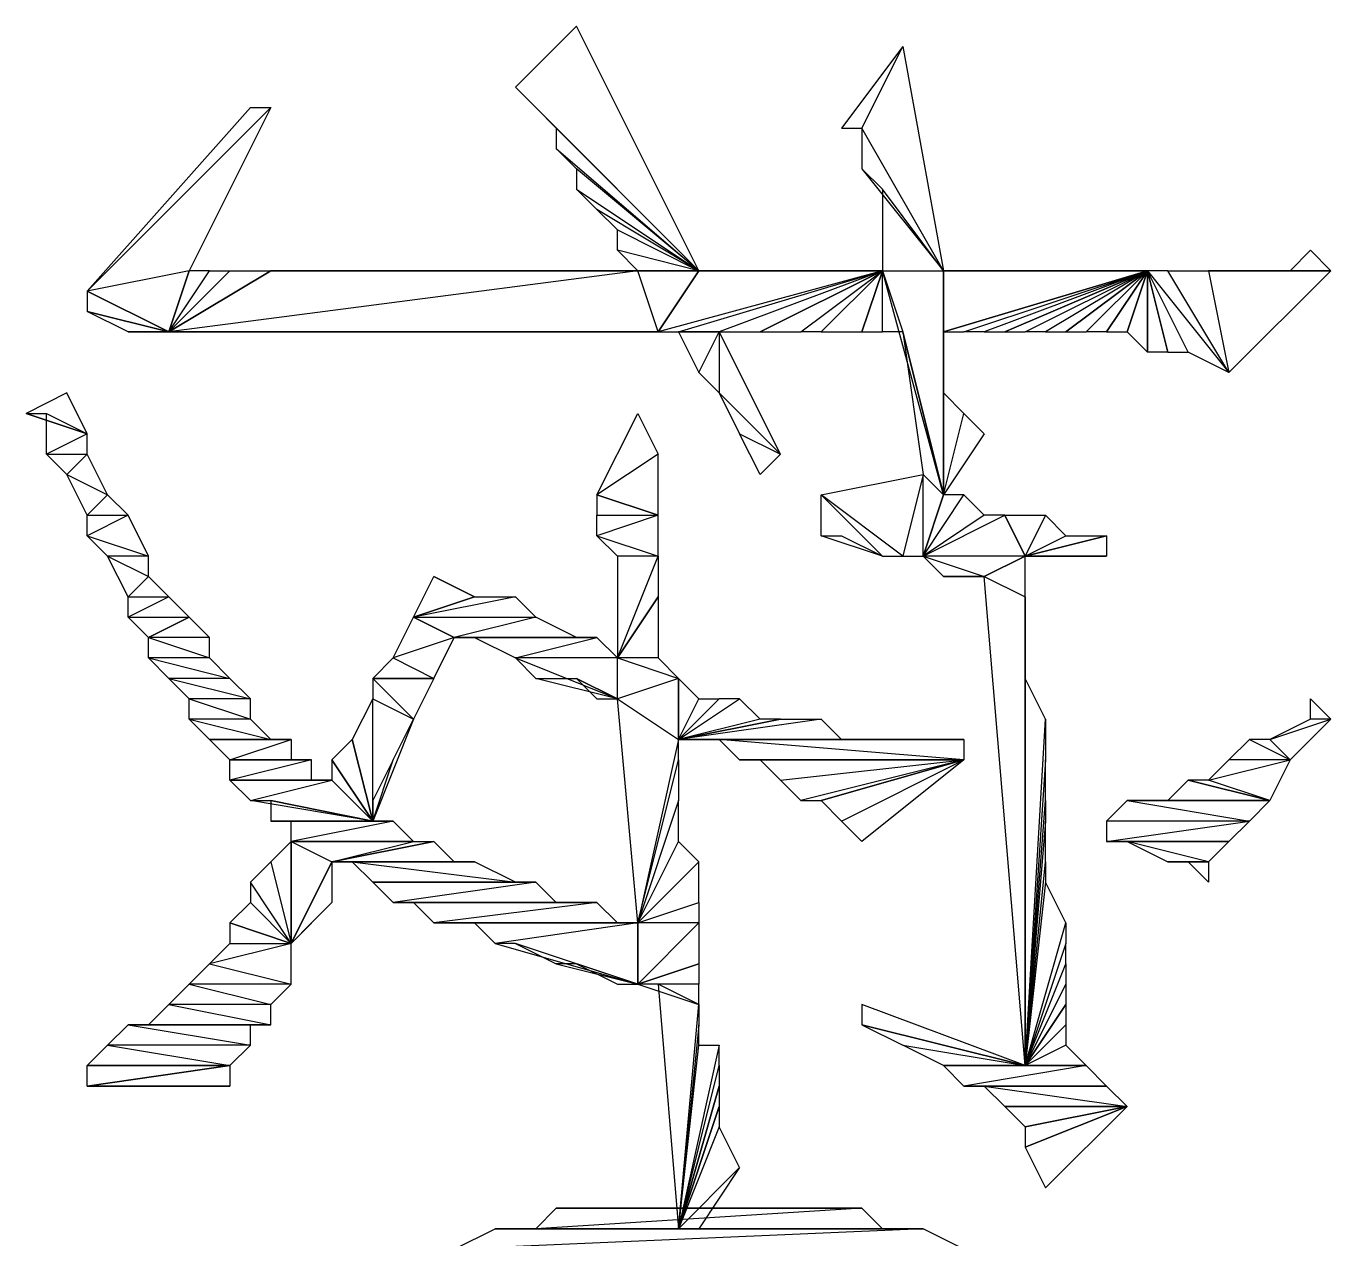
# Model space of a CAD drawing. Extents: x 0 to 7.8, y 0 to 11.
# Drawn here: x 1.1 to 1.26, y 9.5087 to 9.6575 of the extents above; entities that cross this region are included whole.
import ezdxf

# ---------------------------------------------------------------- set-up
doc = ezdxf.new("R2010")
doc.units = 0
doc.header["$MEASUREMENT"] = 0
doc.linetypes.add('AUSGEZOGEN', pattern=[0])
doc.layers.get('0').update_dxf_attribs({"linetype": 'AUSGEZOGEN'})

msp = doc.modelspace()

# ---------------------------------------------------------------- linework, layer by layer
for points in [[(1.1675, 9.6575), (1.16, 9.65), (1.16, 9.65), (1.1825, 9.6275), (1.1675, 9.6575)], [(1.2, 9.645), (1.2025, 9.645), (1.2025, 9.645), (1.2075, 9.655), (1.2, 9.645)], [(1.2025, 9.645), (1.2075, 9.655), (1.2075, 9.655), (1.2125, 9.6275), (1.2025, 9.645), (1.2025, 9.645)], [(1.16, 9.65), (1.1625, 9.6475), (1.1625, 9.6475), (1.1825, 9.6275), (1.16, 9.65)], [(1.16, 9.65), (1.1825, 9.6275), (1.1825, 9.6275), (1.16, 9.65), (1.16, 9.65), (1.16, 9.65)], [(1.13, 9.6475), (1.12, 9.6275), (1.12, 9.6275), (1.1075, 9.625), (1.13, 9.6475)], [(1.1275, 9.6475), (1.13, 9.6475), (1.13, 9.6475), (1.1075, 9.625), (1.1275, 9.6475), (1.1275, 9.6475)], [(1.1825, 9.6275), (1.165, 9.645), (1.165, 9.645), (1.1625, 9.6475), (1.1825, 9.6275), (1.1825, 9.6275)], [(1.1625, 9.6475), (1.1825, 9.6275), (1.1825, 9.6275), (1.1625, 9.6475), (1.1625, 9.6475), (1.1625, 9.6475)], [(1.165, 9.6425), (1.1825, 9.6275), (1.1825, 9.6275), (1.165, 9.645), (1.165, 9.6425)], [(1.2025, 9.645), (1.2025, 9.64), (1.2025, 9.64), (1.2125, 9.6275), (1.2025, 9.645), (1.2025, 9.645)], [(1.1825, 9.6275), (1.1675, 9.64), (1.1675, 9.64), (1.165, 9.6425), (1.1825, 9.6275), (1.1825, 9.6275)], [(1.1675, 9.6375), (1.1825, 9.6275), (1.1825, 9.6275), (1.1675, 9.64), (1.1675, 9.6375)], [(1.2125, 9.6275), (1.205, 9.6375), (1.205, 9.6375), (1.2025, 9.64), (1.2125, 9.6275), (1.2125, 9.6275)], [(1.1825, 9.6275), (1.17, 9.635), (1.17, 9.635), (1.1675, 9.6375), (1.1825, 9.6275), (1.1825, 9.6275)], [(1.205, 9.6275), (1.2125, 9.6275), (1.2125, 9.6275), (1.205, 9.6375), (1.205, 9.6275)], [(1.1725, 9.6325), (1.1825, 9.6275), (1.1825, 9.6275), (1.17, 9.635), (1.1725, 9.6325)], [(1.1825, 9.6275), (1.1725, 9.63), (1.1725, 9.63), (1.1725, 9.6325), (1.1825, 9.6275), (1.1825, 9.6275)], [(1.175, 9.6275), (1.1825, 9.6275), (1.1825, 9.6275), (1.1725, 9.63), (1.175, 9.6275)], [(1.26, 9.6275), (1.255, 9.6275), (1.255, 9.6275), (1.2575, 9.63), (1.26, 9.6275), (1.26, 9.6275)], [(1.2575, 9.63), (1.2575, 9.63), (1.2575, 9.63), (1.26, 9.6275), (1.2575, 9.63), (1.2575, 9.63)], [(1.12, 9.6275), (1.1075, 9.625), (1.1075, 9.625), (1.1175, 9.62), (1.12, 9.6275), (1.12, 9.6275)], [(1.175, 9.6275), (1.1175, 9.62), (1.1175, 9.62), (1.1775, 9.62), (1.175, 9.6275), (1.175, 9.6275)], [(1.13, 9.6275), (1.175, 9.6275), (1.175, 9.6275), (1.1175, 9.62), (1.13, 9.6275), (1.13, 9.6275)], [(1.125, 9.6275), (1.13, 9.6275), (1.13, 9.6275), (1.1175, 9.62), (1.125, 9.6275)], [(1.13, 9.6275), (1.1175, 9.62), (1.1175, 9.62), (1.13, 9.6275), (1.13, 9.6275), (1.13, 9.6275)], [(1.125, 9.6275), (1.1175, 9.62), (1.1175, 9.62), (1.1225, 9.6275), (1.125, 9.6275)], [(1.1175, 9.62), (1.1225, 9.6275), (1.1225, 9.6275), (1.12, 9.6275), (1.1175, 9.62), (1.1175, 9.62)], [(1.175, 9.6275), (1.13, 9.6275), (1.13, 9.6275), (1.175, 9.6275), (1.175, 9.6275)], [(1.175, 9.6275), (1.175, 9.6275), (1.175, 9.6275), (1.1825, 9.6275), (1.175, 9.6275)], [(1.175, 9.6275), (1.1825, 9.6275), (1.1825, 9.6275), (1.1775, 9.62), (1.175, 9.6275), (1.175, 9.6275)], [(1.1775, 9.62), (1.18, 9.62), (1.18, 9.62), (1.205, 9.6275), (1.1775, 9.62)], [(1.1825, 9.6275), (1.205, 9.6275), (1.205, 9.6275), (1.1775, 9.62), (1.1825, 9.6275), (1.1825, 9.6275)], [(1.18, 9.62), (1.205, 9.6275), (1.205, 9.6275), (1.185, 9.62), (1.18, 9.62)], [(1.205, 9.6275), (1.1825, 9.6275), (1.1825, 9.6275), (1.205, 9.6275), (1.205, 9.6275)], [(1.205, 9.6275), (1.185, 9.62), (1.185, 9.62), (1.19, 9.62), (1.205, 9.6275), (1.205, 9.6275)], [(1.19, 9.62), (1.195, 9.62), (1.195, 9.62), (1.205, 9.6275), (1.19, 9.62)], [(1.195, 9.62), (1.205, 9.6275), (1.205, 9.6275), (1.1975, 9.62), (1.195, 9.62)], [(1.205, 9.6275), (1.1975, 9.62), (1.1975, 9.62), (1.2025, 9.62), (1.205, 9.6275), (1.205, 9.6275)], [(1.2025, 9.62), (1.205, 9.62), (1.205, 9.62), (1.205, 9.6275), (1.2025, 9.62)], [(1.205, 9.62), (1.205, 9.6275), (1.205, 9.6275), (1.2075, 9.62), (1.205, 9.62), (1.205, 9.62)], [(1.2075, 9.62), (1.2125, 9.6), (1.2125, 9.6), (1.205, 9.6275), (1.2075, 9.62)], [(1.2125, 9.6), (1.205, 9.6275), (1.205, 9.6275), (1.2125, 9.6275), (1.2125, 9.6)], [(1.2125, 9.6275), (1.2125, 9.62), (1.2125, 9.62), (1.2125, 9.6), (1.2125, 9.6275), (1.2125, 9.6275)], [(1.2125, 9.6275), (1.2375, 9.6275), (1.2375, 9.6275), (1.2125, 9.6275), (1.2125, 9.6275)], [(1.2375, 9.6275), (1.2125, 9.6275), (1.2125, 9.6275), (1.2125, 9.62), (1.2375, 9.6275), (1.2375, 9.6275)], [(1.2125, 9.62), (1.215, 9.62), (1.215, 9.62), (1.2375, 9.6275), (1.2125, 9.62)], [(1.215, 9.62), (1.2375, 9.6275), (1.2375, 9.6275), (1.2175, 9.62), (1.215, 9.62)], [(1.2375, 9.6275), (1.2175, 9.62), (1.2175, 9.62), (1.22, 9.62), (1.2375, 9.6275), (1.2375, 9.6275)], [(1.22, 9.62), (1.2225, 9.62), (1.2225, 9.62), (1.2375, 9.6275), (1.22, 9.62)], [(1.2225, 9.62), (1.2375, 9.6275), (1.2375, 9.6275), (1.225, 9.62), (1.2225, 9.62)], [(1.2375, 9.6275), (1.225, 9.62), (1.225, 9.62), (1.2275, 9.62), (1.2375, 9.6275), (1.2375, 9.6275)], [(1.2275, 9.62), (1.23, 9.62), (1.23, 9.62), (1.2375, 9.6275), (1.2275, 9.62)], [(1.23, 9.62), (1.2375, 9.6275), (1.2375, 9.6275), (1.2325, 9.62), (1.23, 9.62)], [(1.2375, 9.6275), (1.2325, 9.62), (1.2325, 9.62), (1.2325, 9.62), (1.2375, 9.6275), (1.2375, 9.6275)], [(1.2325, 9.62), (1.235, 9.62), (1.235, 9.62), (1.2375, 9.6275), (1.2325, 9.62)], [(1.235, 9.62), (1.2375, 9.6275), (1.2375, 9.6275), (1.235, 9.62), (1.235, 9.62)], [(1.2375, 9.6275), (1.235, 9.62), (1.235, 9.62), (1.2375, 9.6175), (1.2375, 9.6275), (1.2375, 9.6275)], [(1.2375, 9.6275), (1.2375, 9.6175), (1.2375, 9.6175), (1.2375, 9.6175), (1.2375, 9.6275)], [(1.2375, 9.6175), (1.2375, 9.6175), (1.2375, 9.6175), (1.2375, 9.6275), (1.2375, 9.6175)], [(1.2375, 9.6175), (1.2375, 9.6275), (1.2375, 9.6275), (1.24, 9.6175), (1.2375, 9.6175)], [(1.2375, 9.6275), (1.24, 9.6175), (1.24, 9.6175), (1.24, 9.6175), (1.2375, 9.6275), (1.2375, 9.6275)], [(1.24, 9.6175), (1.2425, 9.6175), (1.2425, 9.6175), (1.2375, 9.6275), (1.24, 9.6175)], [(1.2425, 9.6175), (1.2375, 9.6275), (1.2375, 9.6275), (1.2475, 9.615), (1.2425, 9.6175)], [(1.2375, 9.6275), (1.2475, 9.615), (1.2475, 9.615), (1.24, 9.6275), (1.2375, 9.6275)], [(1.2475, 9.615), (1.24, 9.6275), (1.24, 9.6275), (1.245, 9.6275), (1.2475, 9.615), (1.2475, 9.615)], [(1.2475, 9.6275), (1.26, 9.6275), (1.26, 9.6275), (1.245, 9.6275), (1.2475, 9.6275)], [(1.26, 9.6275), (1.245, 9.6275), (1.245, 9.6275), (1.2475, 9.615), (1.26, 9.6275), (1.26, 9.6275)], [(1.25, 9.6275), (1.2475, 9.6275), (1.2475, 9.6275), (1.26, 9.6275), (1.25, 9.6275)], [(1.25, 9.6275), (1.26, 9.6275), (1.26, 9.6275), (1.255, 9.6275), (1.25, 9.6275)], [(1.1075, 9.625), (1.1075, 9.6225), (1.1075, 9.6225), (1.1175, 9.62), (1.1075, 9.625)], [(1.1175, 9.62), (1.1125, 9.62), (1.1125, 9.62), (1.1075, 9.6225), (1.1175, 9.62), (1.1175, 9.62)], [(1.1075, 9.6225), (1.1175, 9.62), (1.1175, 9.62), (1.1075, 9.6225), (1.1075, 9.6225), (1.1075, 9.6225)], [(1.115, 9.62), (1.1175, 9.62), (1.1175, 9.62), (1.1125, 9.62), (1.115, 9.62)], [(1.1775, 9.62), (1.1225, 9.62), (1.1225, 9.62), (1.1175, 9.62), (1.1775, 9.62), (1.1775, 9.62)], [(1.125, 9.62), (1.1775, 9.62), (1.1775, 9.62), (1.1225, 9.62), (1.125, 9.62)], [(1.1275, 9.62), (1.1325, 9.62), (1.1325, 9.62), (1.125, 9.62), (1.1275, 9.62)], [(1.1325, 9.62), (1.125, 9.62), (1.125, 9.62), (1.14, 9.62), (1.1325, 9.62)], [(1.125, 9.62), (1.14, 9.62), (1.14, 9.62), (1.145, 9.62), (1.125, 9.62), (1.125, 9.62)], [(1.145, 9.62), (1.15, 9.62), (1.15, 9.62), (1.125, 9.62), (1.145, 9.62)], [(1.15, 9.62), (1.125, 9.62), (1.125, 9.62), (1.155, 9.62), (1.15, 9.62)], [(1.125, 9.62), (1.155, 9.62), (1.155, 9.62), (1.1625, 9.62), (1.125, 9.62), (1.125, 9.62)], [(1.1625, 9.62), (1.1675, 9.62), (1.1675, 9.62), (1.125, 9.62), (1.1625, 9.62)], [(1.1675, 9.62), (1.125, 9.62), (1.125, 9.62), (1.1725, 9.62), (1.1675, 9.62)], [(1.125, 9.62), (1.1725, 9.62), (1.1725, 9.62), (1.1775, 9.62), (1.125, 9.62), (1.125, 9.62)], [(1.185, 9.62), (1.185, 9.62), (1.185, 9.62), (1.18, 9.62), (1.185, 9.62)], [(1.185, 9.62), (1.18, 9.62), (1.18, 9.62), (1.1825, 9.615), (1.185, 9.62), (1.185, 9.62)], [(1.1825, 9.615), (1.185, 9.62), (1.185, 9.62), (1.185, 9.6125), (1.1825, 9.615)], [(1.185, 9.62), (1.185, 9.6125), (1.185, 9.6125), (1.1925, 9.605), (1.185, 9.62), (1.185, 9.62)], [(1.2075, 9.62), (1.21, 9.6025), (1.21, 9.6025), (1.2125, 9.6), (1.2075, 9.62)], [(1.2125, 9.6), (1.2125, 9.615), (1.2125, 9.615), (1.2125, 9.62), (1.2125, 9.6), (1.2125, 9.6)], [(1.24, 9.6175), (1.24, 9.6175), (1.24, 9.6175), (1.24, 9.6175), (1.24, 9.6175), (1.24, 9.6175)], [(1.2125, 9.6125), (1.2125, 9.6), (1.2125, 9.6), (1.2125, 9.615), (1.2125, 9.6125)], [(1.105, 9.6125), (1.1, 9.61), (1.1, 9.61), (1.1075, 9.6075), (1.105, 9.6125), (1.105, 9.6125)], [(1.185, 9.6125), (1.1875, 9.6075), (1.1875, 9.6075), (1.1925, 9.605), (1.185, 9.6125)], [(1.2125, 9.6), (1.215, 9.61), (1.215, 9.61), (1.2125, 9.6125), (1.2125, 9.6), (1.2125, 9.6)], [(1.1, 9.61), (1.1025, 9.61), (1.1025, 9.61), (1.1075, 9.6075), (1.1, 9.61)], [(1.1025, 9.61), (1.1075, 9.6075), (1.1075, 9.6075), (1.1025, 9.605), (1.1025, 9.61)], [(1.175, 9.61), (1.1775, 9.605), (1.1775, 9.605), (1.17, 9.6), (1.175, 9.61)], [(1.2175, 9.6075), (1.2125, 9.6), (1.2125, 9.6), (1.215, 9.61), (1.2175, 9.6075)], [(1.1075, 9.6075), (1.1025, 9.605), (1.1025, 9.605), (1.1075, 9.605), (1.1075, 9.6075)], [(1.1875, 9.6075), (1.1925, 9.605), (1.1925, 9.605), (1.19, 9.6025), (1.1875, 9.6075), (1.1875, 9.6075)], [(1.1025, 9.605), (1.1075, 9.605), (1.1075, 9.605), (1.105, 9.6025), (1.1025, 9.605)], [(1.1075, 9.605), (1.105, 9.6025), (1.105, 9.6025), (1.11, 9.6), (1.1075, 9.605)], [(1.1775, 9.605), (1.17, 9.6), (1.17, 9.6), (1.1775, 9.5975), (1.1775, 9.605), (1.1775, 9.605)], [(1.105, 9.6025), (1.11, 9.6), (1.11, 9.6), (1.1075, 9.5975), (1.105, 9.6025)], [(1.21, 9.6025), (1.2075, 9.5925), (1.2075, 9.5925), (1.1975, 9.6), (1.21, 9.6025)], [(1.21, 9.5925), (1.21, 9.6025), (1.21, 9.6025), (1.2075, 9.5925), (1.21, 9.5925)], [(1.21, 9.6025), (1.2125, 9.6), (1.2125, 9.6), (1.21, 9.5925), (1.21, 9.6025)], [(1.11, 9.6), (1.1075, 9.5975), (1.1075, 9.5975), (1.1125, 9.5975), (1.11, 9.6)], [(1.17, 9.6), (1.17, 9.5975), (1.17, 9.5975), (1.1775, 9.5975), (1.17, 9.6)], [(1.2075, 9.5925), (1.1975, 9.6), (1.1975, 9.6), (1.205, 9.5925), (1.2075, 9.5925)], [(1.1975, 9.6), (1.205, 9.5925), (1.205, 9.5925), (1.1975, 9.595), (1.1975, 9.6)], [(1.2175, 9.5975), (1.21, 9.5925), (1.21, 9.5925), (1.215, 9.6), (1.2175, 9.5975)], [(1.21, 9.5925), (1.215, 9.6), (1.215, 9.6), (1.2125, 9.6), (1.21, 9.5925), (1.21, 9.5925)], [(1.2125, 9.6), (1.21, 9.5925), (1.21, 9.5925), (1.2125, 9.6), (1.2125, 9.6), (1.2125, 9.6)], [(1.1075, 9.5975), (1.1125, 9.5975), (1.1125, 9.5975), (1.1075, 9.595), (1.1075, 9.5975)], [(1.1125, 9.5975), (1.1075, 9.595), (1.1075, 9.595), (1.115, 9.5925), (1.1125, 9.5975)], [(1.17, 9.5975), (1.1775, 9.5975), (1.1775, 9.5975), (1.17, 9.595), (1.17, 9.5975)], [(1.1775, 9.5975), (1.17, 9.595), (1.17, 9.595), (1.1775, 9.5925), (1.1775, 9.5975), (1.1775, 9.5975)], [(1.2225, 9.5925), (1.21, 9.5925), (1.21, 9.5925), (1.22, 9.5975), (1.2225, 9.5925)], [(1.21, 9.5925), (1.22, 9.5975), (1.22, 9.5975), (1.2175, 9.5975), (1.21, 9.5925), (1.21, 9.5925)], [(1.22, 9.5975), (1.225, 9.5975), (1.225, 9.5975), (1.2225, 9.5925), (1.22, 9.5975), (1.22, 9.5975)], [(1.2225, 9.5925), (1.2275, 9.595), (1.2275, 9.595), (1.225, 9.5975), (1.2225, 9.5925), (1.2225, 9.5925)], [(1.1075, 9.595), (1.115, 9.5925), (1.115, 9.5925), (1.11, 9.5925), (1.1075, 9.595)], [(1.1775, 9.5925), (1.1725, 9.5925), (1.1725, 9.5925), (1.17, 9.595), (1.1775, 9.5925), (1.1775, 9.5925)], [(1.205, 9.5925), (1.1975, 9.595), (1.1975, 9.595), (1.2, 9.595), (1.205, 9.5925), (1.205, 9.5925)], [(1.2325, 9.5925), (1.2225, 9.5925), (1.2225, 9.5925), (1.2325, 9.595), (1.2325, 9.5925)], [(1.2225, 9.5925), (1.2325, 9.595), (1.2325, 9.595), (1.2325, 9.595), (1.2225, 9.5925), (1.2225, 9.5925)], [(1.2325, 9.595), (1.2225, 9.5925), (1.2225, 9.5925), (1.2275, 9.595), (1.2325, 9.595)], [(1.115, 9.5925), (1.11, 9.5925), (1.11, 9.5925), (1.115, 9.59), (1.115, 9.5925)], [(1.11, 9.5925), (1.115, 9.59), (1.115, 9.59), (1.1125, 9.5875), (1.11, 9.5925)], [(1.1775, 9.5875), (1.1725, 9.58), (1.1725, 9.58), (1.1775, 9.5925), (1.1775, 9.5875)], [(1.1725, 9.58), (1.1775, 9.5925), (1.1775, 9.5925), (1.1725, 9.5925), (1.1725, 9.58)], [(1.2225, 9.5925), (1.21, 9.5925), (1.21, 9.5925), (1.2175, 9.59), (1.2225, 9.5925)], [(1.21, 9.5925), (1.2175, 9.59), (1.2175, 9.59), (1.2125, 9.59), (1.21, 9.5925), (1.21, 9.5925)], [(1.2225, 9.5925), (1.2175, 9.59), (1.2175, 9.59), (1.2225, 9.5875), (1.2225, 9.5925), (1.2225, 9.5925)], [(1.225, 9.5925), (1.2225, 9.5925), (1.2225, 9.5925), (1.2275, 9.5925), (1.225, 9.5925)], [(1.2225, 9.5925), (1.2275, 9.5925), (1.2275, 9.5925), (1.2325, 9.5925), (1.2225, 9.5925), (1.2225, 9.5925)], [(1.115, 9.59), (1.1125, 9.5875), (1.1125, 9.5875), (1.1175, 9.5875), (1.115, 9.59)], [(1.15, 9.59), (1.155, 9.5875), (1.155, 9.5875), (1.1475, 9.585), (1.15, 9.59), (1.15, 9.59)], [(1.15, 9.59), (1.15, 9.59), (1.15, 9.59), (1.155, 9.5875), (1.15, 9.59)], [(1.2125, 9.59), (1.2125, 9.59), (1.2125, 9.59), (1.215, 9.59), (1.2125, 9.59)], [(1.2125, 9.59), (1.215, 9.59), (1.215, 9.59), (1.2175, 9.59), (1.2125, 9.59), (1.2125, 9.59)], [(1.2175, 9.59), (1.2225, 9.5875), (1.2225, 9.5875), (1.2225, 9.53), (1.2175, 9.59), (1.2175, 9.59)], [(1.1125, 9.5875), (1.1175, 9.5875), (1.1175, 9.5875), (1.1125, 9.585), (1.1125, 9.5875)], [(1.1175, 9.5875), (1.1125, 9.585), (1.1125, 9.585), (1.12, 9.585), (1.1175, 9.5875)], [(1.155, 9.5875), (1.16, 9.5875), (1.16, 9.5875), (1.1475, 9.585), (1.155, 9.5875)], [(1.16, 9.5875), (1.1475, 9.585), (1.1475, 9.585), (1.1625, 9.585), (1.16, 9.5875), (1.16, 9.5875)], [(1.1775, 9.5875), (1.1775, 9.58), (1.1775, 9.58), (1.1725, 9.58), (1.1775, 9.5875)], [(1.2225, 9.5875), (1.2225, 9.5825), (1.2225, 9.5825), (1.2225, 9.53), (1.2225, 9.5875), (1.2225, 9.5875)], [(1.1125, 9.585), (1.12, 9.585), (1.12, 9.585), (1.115, 9.5825), (1.1125, 9.585), (1.1125, 9.585)], [(1.12, 9.585), (1.1225, 9.5825), (1.1225, 9.5825), (1.115, 9.5825), (1.12, 9.585)], [(1.1475, 9.585), (1.1525, 9.5825), (1.1525, 9.5825), (1.145, 9.58), (1.1475, 9.585), (1.1475, 9.585)], [(1.1475, 9.585), (1.1625, 9.585), (1.1625, 9.585), (1.1525, 9.5825), (1.1475, 9.585)], [(1.1625, 9.585), (1.1525, 9.5825), (1.1525, 9.5825), (1.1675, 9.5825), (1.1625, 9.585)], [(1.1225, 9.5825), (1.115, 9.5825), (1.115, 9.5825), (1.1225, 9.58), (1.1225, 9.5825)], [(1.115, 9.5825), (1.1225, 9.58), (1.1225, 9.58), (1.115, 9.58), (1.115, 9.5825)], [(1.1525, 9.5825), (1.145, 9.58), (1.145, 9.58), (1.15, 9.5775), (1.1525, 9.5825), (1.1525, 9.5825)], [(1.1525, 9.5825), (1.1675, 9.5825), (1.1675, 9.5825), (1.155, 9.5825), (1.1525, 9.5825), (1.1525, 9.5825)], [(1.16, 9.58), (1.17, 9.5825), (1.17, 9.5825), (1.155, 9.5825), (1.16, 9.58)], [(1.17, 9.5825), (1.155, 9.5825), (1.155, 9.5825), (1.1675, 9.5825), (1.17, 9.5825), (1.17, 9.5825)], [(1.1725, 9.58), (1.16, 9.58), (1.16, 9.58), (1.17, 9.5825), (1.1725, 9.58)], [(1.2225, 9.5825), (1.2225, 9.5775), (1.2225, 9.5775), (1.2225, 9.53), (1.2225, 9.5825), (1.2225, 9.5825)], [(1.1225, 9.58), (1.115, 9.58), (1.115, 9.58), (1.125, 9.5775), (1.1225, 9.58)], [(1.115, 9.58), (1.125, 9.5775), (1.125, 9.5775), (1.1175, 9.5775), (1.115, 9.58)], [(1.145, 9.58), (1.15, 9.5775), (1.15, 9.5775), (1.1425, 9.5775), (1.145, 9.58), (1.145, 9.58)], [(1.1725, 9.575), (1.1625, 9.5775), (1.1625, 9.5775), (1.16, 9.58), (1.1725, 9.575), (1.1725, 9.575)], [(1.1725, 9.58), (1.16, 9.58), (1.16, 9.58), (1.1725, 9.575), (1.1725, 9.58), (1.1725, 9.58)], [(1.1775, 9.58), (1.1725, 9.58), (1.1725, 9.58), (1.18, 9.5775), (1.1775, 9.58)], [(1.1725, 9.58), (1.18, 9.5775), (1.18, 9.5775), (1.1725, 9.575), (1.1725, 9.58)], [(1.125, 9.5775), (1.1175, 9.5775), (1.1175, 9.5775), (1.1275, 9.575), (1.125, 9.5775)], [(1.1175, 9.5775), (1.1275, 9.575), (1.1275, 9.575), (1.12, 9.575), (1.1175, 9.5775)], [(1.1425, 9.575), (1.1475, 9.5725), (1.1475, 9.5725), (1.1425, 9.5775), (1.1425, 9.575)], [(1.1475, 9.5725), (1.1425, 9.5775), (1.1425, 9.5775), (1.15, 9.5775), (1.1475, 9.5725), (1.1475, 9.5725)], [(1.1675, 9.5775), (1.1725, 9.575), (1.1725, 9.575), (1.1625, 9.5775), (1.1675, 9.5775)], [(1.1675, 9.5775), (1.17, 9.575), (1.17, 9.575), (1.1725, 9.575), (1.1675, 9.5775), (1.1675, 9.5775)], [(1.18, 9.5775), (1.1725, 9.575), (1.1725, 9.575), (1.18, 9.57), (1.18, 9.5775)], [(1.18, 9.57), (1.1825, 9.575), (1.1825, 9.575), (1.18, 9.5775), (1.18, 9.57), (1.18, 9.57)], [(1.18, 9.5775), (1.18, 9.5775), (1.18, 9.5775), (1.18, 9.57), (1.18, 9.5775), (1.18, 9.5775)], [(1.2225, 9.53), (1.225, 9.5725), (1.225, 9.5725), (1.2225, 9.5775), (1.2225, 9.53), (1.2225, 9.53)], [(1.12, 9.575), (1.1275, 9.5725), (1.1275, 9.5725), (1.12, 9.5725), (1.12, 9.575)], [(1.1275, 9.575), (1.12, 9.575), (1.12, 9.575), (1.1275, 9.5725), (1.1275, 9.575), (1.1275, 9.575)], [(1.1425, 9.575), (1.14, 9.57), (1.14, 9.57), (1.1425, 9.56), (1.1425, 9.575), (1.1425, 9.575)], [(1.1425, 9.575), (1.1475, 9.5725), (1.1475, 9.5725), (1.1425, 9.56), (1.1425, 9.575), (1.1425, 9.575)], [(1.1725, 9.575), (1.18, 9.57), (1.18, 9.57), (1.175, 9.5475), (1.1725, 9.575), (1.1725, 9.575)], [(1.19, 9.5725), (1.18, 9.57), (1.18, 9.57), (1.1875, 9.575), (1.19, 9.5725)], [(1.18, 9.57), (1.1875, 9.575), (1.1875, 9.575), (1.185, 9.575), (1.18, 9.57), (1.18, 9.57)], [(1.185, 9.575), (1.18, 9.57), (1.18, 9.57), (1.1825, 9.575), (1.185, 9.575)], [(1.26, 9.5725), (1.2575, 9.5725), (1.2575, 9.5725), (1.2575, 9.575), (1.26, 9.5725), (1.26, 9.5725)], [(1.1275, 9.5725), (1.12, 9.5725), (1.12, 9.5725), (1.13, 9.57), (1.1275, 9.5725)], [(1.12, 9.5725), (1.13, 9.57), (1.13, 9.57), (1.1225, 9.57), (1.12, 9.5725)], [(1.1425, 9.56), (1.145, 9.5675), (1.145, 9.5675), (1.1475, 9.5725), (1.1425, 9.56), (1.1425, 9.56)], [(1.1925, 9.5725), (1.1975, 9.5725), (1.1975, 9.5725), (1.18, 9.57), (1.1925, 9.5725)], [(1.1975, 9.5725), (1.18, 9.57), (1.18, 9.57), (1.2, 9.57), (1.1975, 9.5725)], [(1.1925, 9.5725), (1.1925, 9.5725), (1.1925, 9.5725), (1.18, 9.57), (1.1925, 9.5725)], [(1.1925, 9.5725), (1.18, 9.57), (1.18, 9.57), (1.1925, 9.5725), (1.1925, 9.5725)], [(1.18, 9.57), (1.1925, 9.5725), (1.1925, 9.5725), (1.19, 9.5725), (1.18, 9.57), (1.18, 9.57)], [(1.225, 9.5675), (1.2225, 9.53), (1.2225, 9.53), (1.225, 9.5725), (1.225, 9.5675)], [(1.255, 9.5675), (1.2525, 9.57), (1.2525, 9.57), (1.26, 9.5725), (1.255, 9.5675)], [(1.2525, 9.57), (1.26, 9.5725), (1.26, 9.5725), (1.2575, 9.5725), (1.2525, 9.57)], [(1.125, 9.5675), (1.1325, 9.57), (1.1325, 9.57), (1.1225, 9.57), (1.125, 9.5675), (1.125, 9.5675)], [(1.13, 9.57), (1.1225, 9.57), (1.1225, 9.57), (1.1325, 9.57), (1.13, 9.57), (1.13, 9.57)], [(1.1325, 9.5675), (1.125, 9.5675), (1.125, 9.5675), (1.1325, 9.57), (1.1325, 9.5675)], [(1.14, 9.57), (1.1375, 9.5675), (1.1375, 9.5675), (1.1425, 9.56), (1.14, 9.57), (1.14, 9.57)], [(1.175, 9.5475), (1.18, 9.5675), (1.18, 9.5675), (1.18, 9.57), (1.175, 9.5475), (1.175, 9.5475)], [(1.18, 9.57), (1.2, 9.57), (1.2, 9.57), (1.1825, 9.57), (1.18, 9.57), (1.18, 9.57)], [(1.2, 9.57), (1.2025, 9.57), (1.2025, 9.57), (1.1825, 9.57), (1.2, 9.57)], [(1.2025, 9.57), (1.1825, 9.57), (1.1825, 9.57), (1.205, 9.57), (1.2025, 9.57)], [(1.1825, 9.57), (1.205, 9.57), (1.205, 9.57), (1.185, 9.57), (1.1825, 9.57), (1.1825, 9.57)], [(1.1875, 9.5675), (1.215, 9.5675), (1.215, 9.5675), (1.185, 9.57), (1.1875, 9.5675)], [(1.215, 9.5675), (1.185, 9.57), (1.185, 9.57), (1.215, 9.57), (1.215, 9.5675)], [(1.185, 9.57), (1.215, 9.57), (1.215, 9.57), (1.2125, 9.57), (1.185, 9.57), (1.185, 9.57)], [(1.2125, 9.57), (1.185, 9.57), (1.185, 9.57), (1.21, 9.57), (1.2125, 9.57)], [(1.185, 9.57), (1.21, 9.57), (1.21, 9.57), (1.205, 9.57), (1.185, 9.57), (1.185, 9.57)], [(1.255, 9.5675), (1.2475, 9.5675), (1.2475, 9.5675), (1.25, 9.57), (1.255, 9.5675), (1.255, 9.5675)], [(1.25, 9.57), (1.255, 9.5675), (1.255, 9.5675), (1.2525, 9.57), (1.25, 9.57)], [(1.125, 9.565), (1.135, 9.565), (1.135, 9.565), (1.135, 9.5675), (1.125, 9.565), (1.125, 9.565)], [(1.1325, 9.5675), (1.125, 9.5675), (1.125, 9.5675), (1.135, 9.5675), (1.1325, 9.5675)], [(1.125, 9.5675), (1.135, 9.5675), (1.135, 9.5675), (1.125, 9.565), (1.125, 9.5675), (1.125, 9.5675)], [(1.1375, 9.5675), (1.1375, 9.565), (1.1375, 9.565), (1.1425, 9.56), (1.1375, 9.5675), (1.1375, 9.5675)], [(1.1425, 9.5625), (1.1425, 9.56), (1.1425, 9.56), (1.145, 9.5675), (1.1425, 9.5625)], [(1.18, 9.5625), (1.175, 9.5475), (1.175, 9.5475), (1.18, 9.5675), (1.18, 9.5625)], [(1.1875, 9.5675), (1.1875, 9.5675), (1.1875, 9.5675), (1.215, 9.5675), (1.1875, 9.5675)], [(1.1875, 9.5675), (1.215, 9.5675), (1.215, 9.5675), (1.19, 9.5675), (1.1875, 9.5675), (1.1875, 9.5675)], [(1.19, 9.5675), (1.1925, 9.565), (1.1925, 9.565), (1.215, 9.5675), (1.19, 9.5675)], [(1.1925, 9.565), (1.215, 9.5675), (1.215, 9.5675), (1.195, 9.5625), (1.1925, 9.565)], [(1.215, 9.5675), (1.195, 9.5625), (1.195, 9.5625), (1.1975, 9.5625), (1.215, 9.5675), (1.215, 9.5675)], [(1.1975, 9.5625), (1.2, 9.56), (1.2, 9.56), (1.215, 9.5675), (1.1975, 9.5625)], [(1.2, 9.56), (1.215, 9.5675), (1.215, 9.5675), (1.2025, 9.5575), (1.2, 9.56), (1.2, 9.56)], [(1.2225, 9.53), (1.225, 9.5625), (1.225, 9.5625), (1.225, 9.5675), (1.2225, 9.53), (1.2225, 9.53)], [(1.2525, 9.5625), (1.245, 9.565), (1.245, 9.565), (1.255, 9.5675), (1.2525, 9.5625)], [(1.245, 9.565), (1.255, 9.5675), (1.255, 9.5675), (1.2475, 9.5675), (1.245, 9.565)], [(1.1275, 9.5625), (1.1375, 9.565), (1.1375, 9.565), (1.125, 9.565), (1.1275, 9.5625)], [(1.1375, 9.565), (1.125, 9.565), (1.125, 9.565), (1.135, 9.565), (1.1375, 9.565)], [(1.1425, 9.56), (1.1275, 9.5625), (1.1275, 9.5625), (1.1375, 9.565), (1.1425, 9.56)], [(1.2425, 9.565), (1.24, 9.5625), (1.24, 9.5625), (1.2525, 9.5625), (1.2425, 9.565)], [(1.2425, 9.565), (1.2525, 9.5625), (1.2525, 9.5625), (1.245, 9.565), (1.2425, 9.565)], [(1.13, 9.5625), (1.1425, 9.56), (1.1425, 9.56), (1.1275, 9.5625), (1.13, 9.5625)], [(1.13, 9.5625), (1.13, 9.56), (1.13, 9.56), (1.1425, 9.56), (1.13, 9.5625)], [(1.175, 9.5475), (1.18, 9.5575), (1.18, 9.5575), (1.18, 9.5625), (1.175, 9.5475), (1.175, 9.5475)], [(1.225, 9.56), (1.2225, 9.53), (1.2225, 9.53), (1.225, 9.5625), (1.225, 9.56)], [(1.25, 9.56), (1.2325, 9.56), (1.2325, 9.56), (1.235, 9.5625), (1.25, 9.56), (1.25, 9.56)], [(1.24, 9.5625), (1.2525, 9.5625), (1.2525, 9.5625), (1.235, 9.5625), (1.24, 9.5625)], [(1.2525, 9.5625), (1.235, 9.5625), (1.235, 9.5625), (1.25, 9.56), (1.2525, 9.5625), (1.2525, 9.5625)], [(1.13, 9.56), (1.1425, 9.56), (1.1425, 9.56), (1.1325, 9.56), (1.13, 9.56), (1.13, 9.56)], [(1.1425, 9.56), (1.1425, 9.56), (1.1425, 9.56), (1.1325, 9.56), (1.1425, 9.56)], [(1.1425, 9.56), (1.1325, 9.56), (1.1325, 9.56), (1.145, 9.56), (1.1425, 9.56)], [(1.1325, 9.56), (1.145, 9.56), (1.145, 9.56), (1.1325, 9.5575), (1.1325, 9.56)], [(1.145, 9.56), (1.1325, 9.5575), (1.1325, 9.5575), (1.1475, 9.5575), (1.145, 9.56), (1.145, 9.56)], [(1.2225, 9.53), (1.225, 9.555), (1.225, 9.555), (1.225, 9.56), (1.2225, 9.53), (1.2225, 9.53)], [(1.2475, 9.5575), (1.2325, 9.5575), (1.2325, 9.5575), (1.25, 9.56), (1.2475, 9.5575)], [(1.2325, 9.5575), (1.25, 9.56), (1.25, 9.56), (1.2325, 9.56), (1.2325, 9.5575)], [(1.13, 9.555), (1.1325, 9.545), (1.1325, 9.545), (1.1325, 9.5575), (1.13, 9.555)], [(1.1325, 9.545), (1.1325, 9.5575), (1.1325, 9.5575), (1.1325, 9.5575), (1.1325, 9.545), (1.1325, 9.545)], [(1.1375, 9.555), (1.1475, 9.5575), (1.1475, 9.5575), (1.1325, 9.5575), (1.1375, 9.555), (1.1375, 9.555)], [(1.1325, 9.5575), (1.1375, 9.555), (1.1375, 9.555), (1.1325, 9.545), (1.1325, 9.5575), (1.1325, 9.5575)], [(1.15, 9.5575), (1.1525, 9.555), (1.1525, 9.555), (1.1375, 9.555), (1.15, 9.5575)], [(1.15, 9.5575), (1.1375, 9.555), (1.1375, 9.555), (1.1475, 9.5575), (1.15, 9.5575)], [(1.1825, 9.555), (1.175, 9.5475), (1.175, 9.5475), (1.18, 9.5575), (1.1825, 9.555)], [(1.235, 9.5575), (1.2475, 9.5575), (1.2475, 9.5575), (1.2325, 9.5575), (1.235, 9.5575)], [(1.24, 9.555), (1.245, 9.555), (1.245, 9.555), (1.235, 9.5575), (1.24, 9.555)], [(1.245, 9.555), (1.235, 9.5575), (1.235, 9.5575), (1.2475, 9.5575), (1.245, 9.555)], [(1.1325, 9.545), (1.1275, 9.5525), (1.1275, 9.5525), (1.13, 9.555), (1.1325, 9.545), (1.1325, 9.545)], [(1.1375, 9.55), (1.1325, 9.545), (1.1325, 9.545), (1.1375, 9.555), (1.1375, 9.55)], [(1.1325, 9.545), (1.1375, 9.555), (1.1375, 9.555), (1.1375, 9.555), (1.1325, 9.545), (1.1325, 9.545)], [(1.1525, 9.555), (1.1375, 9.555), (1.1375, 9.555), (1.155, 9.555), (1.1525, 9.555)], [(1.1375, 9.555), (1.155, 9.555), (1.155, 9.555), (1.14, 9.555), (1.1375, 9.555), (1.1375, 9.555)], [(1.155, 9.555), (1.14, 9.555), (1.14, 9.555), (1.16, 9.5525), (1.155, 9.555)], [(1.14, 9.555), (1.16, 9.5525), (1.16, 9.5525), (1.1425, 9.5525), (1.14, 9.555)], [(1.175, 9.5475), (1.1825, 9.55), (1.1825, 9.55), (1.1825, 9.555), (1.175, 9.5475), (1.175, 9.5475)], [(1.225, 9.5525), (1.2225, 9.53), (1.2225, 9.53), (1.225, 9.555), (1.225, 9.5525)], [(1.2425, 9.555), (1.245, 9.555), (1.245, 9.555), (1.24, 9.555), (1.2425, 9.555)], [(1.245, 9.555), (1.24, 9.555), (1.24, 9.555), (1.245, 9.555), (1.245, 9.555)], [(1.245, 9.5525), (1.245, 9.5525), (1.245, 9.5525), (1.2425, 9.555), (1.245, 9.5525)], [(1.245, 9.5525), (1.2425, 9.555), (1.2425, 9.555), (1.245, 9.555), (1.245, 9.5525)], [(1.1275, 9.55), (1.1325, 9.545), (1.1325, 9.545), (1.1275, 9.5525), (1.1275, 9.55)], [(1.16, 9.5525), (1.1425, 9.5525), (1.1425, 9.5525), (1.1625, 9.5525), (1.16, 9.5525)], [(1.1425, 9.5525), (1.1625, 9.5525), (1.1625, 9.5525), (1.145, 9.55), (1.1425, 9.5525)], [(1.1625, 9.5525), (1.145, 9.55), (1.145, 9.55), (1.165, 9.55), (1.1625, 9.5525)], [(1.2225, 9.53), (1.2275, 9.5475), (1.2275, 9.5475), (1.225, 9.5525), (1.2225, 9.53), (1.2225, 9.53)], [(1.1275, 9.55), (1.125, 9.5475), (1.125, 9.5475), (1.1325, 9.545), (1.1275, 9.55)], [(1.1375, 9.55), (1.135, 9.5475), (1.135, 9.5475), (1.1325, 9.545), (1.1375, 9.55), (1.1375, 9.55)], [(1.145, 9.55), (1.165, 9.55), (1.165, 9.55), (1.1475, 9.55), (1.145, 9.55), (1.145, 9.55)], [(1.165, 9.55), (1.1475, 9.55), (1.1475, 9.55), (1.17, 9.55), (1.165, 9.55)], [(1.1475, 9.55), (1.17, 9.55), (1.17, 9.55), (1.15, 9.5475), (1.1475, 9.55)], [(1.17, 9.55), (1.15, 9.5475), (1.15, 9.5475), (1.1725, 9.5475), (1.17, 9.55)], [(1.1825, 9.5475), (1.175, 9.5475), (1.175, 9.5475), (1.1825, 9.55), (1.1825, 9.5475)], [(1.125, 9.5475), (1.125, 9.545), (1.125, 9.545), (1.1325, 9.545), (1.125, 9.5475)], [(1.125, 9.5475), (1.1325, 9.545), (1.1325, 9.545), (1.125, 9.5475), (1.125, 9.5475), (1.125, 9.5475)], [(1.15, 9.5475), (1.1725, 9.5475), (1.1725, 9.5475), (1.155, 9.5475), (1.15, 9.5475)], [(1.1725, 9.5475), (1.155, 9.5475), (1.155, 9.5475), (1.175, 9.5475), (1.1725, 9.5475)], [(1.155, 9.5475), (1.175, 9.5475), (1.175, 9.5475), (1.1575, 9.545), (1.155, 9.5475)], [(1.175, 9.5475), (1.1575, 9.545), (1.1575, 9.545), (1.175, 9.54), (1.175, 9.5475), (1.175, 9.5475)], [(1.1825, 9.5425), (1.175, 9.54), (1.175, 9.54), (1.1825, 9.5475), (1.1825, 9.5425)], [(1.175, 9.54), (1.1825, 9.5475), (1.1825, 9.5475), (1.175, 9.5475), (1.175, 9.54)], [(1.2275, 9.545), (1.2225, 9.53), (1.2225, 9.53), (1.2275, 9.5475), (1.2275, 9.545)], [(1.125, 9.545), (1.1325, 9.545), (1.1325, 9.545), (1.1225, 9.5425), (1.125, 9.545)], [(1.1325, 9.545), (1.1225, 9.5425), (1.1225, 9.5425), (1.1325, 9.54), (1.1325, 9.545)], [(1.175, 9.54), (1.16, 9.545), (1.16, 9.545), (1.1575, 9.545), (1.175, 9.54), (1.175, 9.54)], [(1.165, 9.5425), (1.175, 9.54), (1.175, 9.54), (1.16, 9.545), (1.165, 9.5425)], [(1.2225, 9.53), (1.2275, 9.5425), (1.2275, 9.5425), (1.2275, 9.545), (1.2225, 9.53), (1.2225, 9.53)], [(1.1225, 9.5425), (1.1325, 9.54), (1.1325, 9.54), (1.12, 9.54), (1.1225, 9.5425)], [(1.175, 9.54), (1.1675, 9.5425), (1.1675, 9.5425), (1.165, 9.5425), (1.175, 9.54), (1.175, 9.54)], [(1.1725, 9.54), (1.175, 9.54), (1.175, 9.54), (1.1675, 9.5425), (1.1725, 9.54)], [(1.1825, 9.5425), (1.1825, 9.54), (1.1825, 9.54), (1.175, 9.54), (1.1825, 9.5425)], [(1.2275, 9.54), (1.2225, 9.53), (1.2225, 9.53), (1.2275, 9.5425), (1.2275, 9.54)], [(1.12, 9.54), (1.13, 9.5375), (1.13, 9.5375), (1.1175, 9.5375), (1.12, 9.54)], [(1.1325, 9.54), (1.12, 9.54), (1.12, 9.54), (1.13, 9.5375), (1.1325, 9.54)], [(1.1825, 9.5375), (1.1775, 9.54), (1.1775, 9.54), (1.175, 9.54), (1.1825, 9.5375), (1.1825, 9.5375)], [(1.1825, 9.54), (1.175, 9.54), (1.175, 9.54), (1.1825, 9.5375), (1.1825, 9.54), (1.1825, 9.54)], [(1.18, 9.51), (1.1825, 9.5375), (1.1825, 9.5375), (1.1775, 9.54), (1.18, 9.51)], [(1.2275, 9.5375), (1.2225, 9.53), (1.2225, 9.53), (1.2275, 9.54), (1.2275, 9.5375)], [(1.2225, 9.53), (1.2275, 9.54), (1.2275, 9.54), (1.2275, 9.54), (1.2225, 9.53), (1.2225, 9.53)], [(1.1175, 9.5375), (1.13, 9.535), (1.13, 9.535), (1.115, 9.535), (1.1175, 9.5375)], [(1.13, 9.5375), (1.1175, 9.5375), (1.1175, 9.5375), (1.13, 9.535), (1.13, 9.5375)], [(1.1825, 9.535), (1.18, 9.51), (1.18, 9.51), (1.1825, 9.5375), (1.1825, 9.535)], [(1.2025, 9.5375), (1.2025, 9.535), (1.2025, 9.535), (1.2225, 9.53), (1.2025, 9.5375), (1.2025, 9.5375)], [(1.2275, 9.5375), (1.2275, 9.535), (1.2275, 9.535), (1.2225, 9.53), (1.2275, 9.5375), (1.2275, 9.5375)], [(1.1125, 9.535), (1.1275, 9.5325), (1.1275, 9.5325), (1.11, 9.5325), (1.1125, 9.535)], [(1.115, 9.535), (1.1275, 9.535), (1.1275, 9.535), (1.1125, 9.535), (1.115, 9.535)], [(1.1275, 9.535), (1.1125, 9.535), (1.1125, 9.535), (1.1275, 9.5325), (1.1275, 9.535)], [(1.13, 9.535), (1.115, 9.535), (1.115, 9.535), (1.1275, 9.535), (1.13, 9.535)], [(1.18, 9.51), (1.1825, 9.5325), (1.1825, 9.5325), (1.1825, 9.535), (1.18, 9.51), (1.18, 9.51)], [(1.2025, 9.535), (1.2075, 9.5325), (1.2075, 9.5325), (1.2225, 9.53), (1.2025, 9.535), (1.2025, 9.535)], [(1.2025, 9.535), (1.2025, 9.535), (1.2025, 9.535), (1.2225, 9.53), (1.2025, 9.535), (1.2025, 9.535)], [(1.2275, 9.5325), (1.2225, 9.53), (1.2225, 9.53), (1.2275, 9.535), (1.2275, 9.5325)], [(1.2225, 9.53), (1.2275, 9.535), (1.2275, 9.535), (1.2275, 9.535), (1.2225, 9.53)], [(1.2275, 9.535), (1.2275, 9.535), (1.2275, 9.535), (1.2225, 9.53), (1.2275, 9.535), (1.2275, 9.535)], [(1.2275, 9.535), (1.2275, 9.535), (1.2275, 9.535), (1.2225, 9.53), (1.2275, 9.535), (1.2275, 9.535)], [(1.11, 9.5325), (1.125, 9.53), (1.125, 9.53), (1.1075, 9.53), (1.11, 9.5325)], [(1.1275, 9.5325), (1.11, 9.5325), (1.11, 9.5325), (1.125, 9.53), (1.1275, 9.5325)], [(1.18, 9.51), (1.185, 9.53), (1.185, 9.53), (1.185, 9.5325), (1.18, 9.51), (1.18, 9.51)], [(1.185, 9.5325), (1.18, 9.51), (1.18, 9.51), (1.1825, 9.5325), (1.185, 9.5325)], [(1.2075, 9.5325), (1.2225, 9.53), (1.2225, 9.53), (1.2125, 9.53), (1.2075, 9.5325), (1.2075, 9.5325)], [(1.2275, 9.5325), (1.2225, 9.53), (1.2225, 9.53), (1.23, 9.53), (1.2275, 9.5325), (1.2275, 9.5325)], [(1.125, 9.5275), (1.1075, 9.5275), (1.1075, 9.5275), (1.125, 9.53), (1.125, 9.5275)], [(1.1075, 9.5275), (1.125, 9.53), (1.125, 9.53), (1.125, 9.53), (1.1075, 9.5275), (1.1075, 9.5275)], [(1.125, 9.53), (1.1075, 9.53), (1.1075, 9.53), (1.125, 9.53), (1.125, 9.53)], [(1.1075, 9.53), (1.125, 9.53), (1.125, 9.53), (1.1075, 9.5275), (1.1075, 9.53), (1.1075, 9.53)], [(1.185, 9.5275), (1.18, 9.51), (1.18, 9.51), (1.185, 9.53), (1.185, 9.5275)], [(1.2225, 9.53), (1.2125, 9.53), (1.2125, 9.53), (1.23, 9.53), (1.2225, 9.53)], [(1.2125, 9.53), (1.23, 9.53), (1.23, 9.53), (1.215, 9.5275), (1.2125, 9.53)], [(1.23, 9.53), (1.215, 9.5275), (1.215, 9.5275), (1.2325, 9.5275), (1.23, 9.53)], [(1.1075, 9.5275), (1.1075, 9.5275), (1.1075, 9.5275), (1.1125, 9.5275), (1.1075, 9.5275)], [(1.1075, 9.5275), (1.1125, 9.5275), (1.1125, 9.5275), (1.1175, 9.5275), (1.1075, 9.5275), (1.1075, 9.5275)], [(1.1175, 9.5275), (1.1075, 9.5275), (1.1075, 9.5275), (1.1225, 9.5275), (1.1175, 9.5275)], [(1.1075, 9.5275), (1.1225, 9.5275), (1.1225, 9.5275), (1.1225, 9.5275), (1.1075, 9.5275), (1.1075, 9.5275)], [(1.1225, 9.5275), (1.1075, 9.5275), (1.1075, 9.5275), (1.125, 9.5275), (1.1225, 9.5275)], [(1.1075, 9.5275), (1.125, 9.5275), (1.125, 9.5275), (1.125, 9.5275), (1.1075, 9.5275), (1.1075, 9.5275)], [(1.185, 9.525), (1.18, 9.51), (1.18, 9.51), (1.185, 9.5275), (1.185, 9.525)], [(1.18, 9.51), (1.185, 9.5275), (1.185, 9.5275), (1.185, 9.5275), (1.18, 9.51), (1.18, 9.51)], [(1.215, 9.5275), (1.2325, 9.5275), (1.2325, 9.5275), (1.2175, 9.5275), (1.215, 9.5275)], [(1.2325, 9.5275), (1.2175, 9.5275), (1.2175, 9.5275), (1.235, 9.525), (1.2325, 9.5275)], [(1.2175, 9.5275), (1.235, 9.525), (1.235, 9.525), (1.22, 9.525), (1.2175, 9.5275)], [(1.185, 9.5225), (1.18, 9.51), (1.18, 9.51), (1.185, 9.525), (1.185, 9.5225)], [(1.18, 9.51), (1.185, 9.525), (1.185, 9.525), (1.185, 9.525), (1.18, 9.51)], [(1.185, 9.525), (1.185, 9.525), (1.185, 9.525), (1.18, 9.51), (1.185, 9.525)], [(1.185, 9.525), (1.18, 9.51), (1.18, 9.51), (1.185, 9.525), (1.185, 9.525)], [(1.18, 9.51), (1.185, 9.525), (1.185, 9.525), (1.185, 9.525), (1.18, 9.51), (1.18, 9.51)], [(1.22, 9.525), (1.2225, 9.5225), (1.2225, 9.5225), (1.235, 9.525), (1.22, 9.525)], [(1.235, 9.525), (1.22, 9.525), (1.22, 9.525), (1.22, 9.525), (1.235, 9.525), (1.235, 9.525)], [(1.2225, 9.5225), (1.235, 9.525), (1.235, 9.525), (1.2225, 9.5225), (1.2225, 9.5225)], [(1.235, 9.525), (1.2225, 9.5225), (1.2225, 9.5225), (1.2225, 9.52), (1.235, 9.525), (1.235, 9.525)], [(1.235, 9.525), (1.2225, 9.52), (1.2225, 9.52), (1.225, 9.515), (1.235, 9.525), (1.235, 9.525)], [(1.18, 9.51), (1.1875, 9.5175), (1.1875, 9.5175), (1.185, 9.5225), (1.18, 9.51), (1.18, 9.51)], [(1.1825, 9.51), (1.18, 9.51), (1.18, 9.51), (1.1875, 9.5175), (1.1825, 9.51)], [(1.165, 9.5125), (1.2025, 9.5125), (1.2025, 9.5125), (1.1625, 9.51), (1.165, 9.5125)], [(1.2025, 9.5125), (1.1625, 9.51), (1.1625, 9.51), (1.205, 9.51), (1.2025, 9.5125)], [(1.17, 9.5125), (1.1975, 9.5125), (1.1975, 9.5125), (1.165, 9.5125), (1.17, 9.5125)], [(1.1975, 9.5125), (1.165, 9.5125), (1.165, 9.5125), (1.2025, 9.5125), (1.1975, 9.5125)], [(1.1725, 9.5125), (1.195, 9.5125), (1.195, 9.5125), (1.17, 9.5125), (1.1725, 9.5125)], [(1.195, 9.5125), (1.17, 9.5125), (1.17, 9.5125), (1.1975, 9.5125), (1.195, 9.5125)], [(1.1775, 9.5125), (1.1925, 9.5125), (1.1925, 9.5125), (1.1725, 9.5125), (1.1775, 9.5125)], [(1.1925, 9.5125), (1.1725, 9.5125), (1.1725, 9.5125), (1.195, 9.5125), (1.1925, 9.5125)], [(1.18, 9.5125), (1.1875, 9.5125), (1.1875, 9.5125), (1.1775, 9.5125), (1.18, 9.5125)], [(1.1875, 9.5125), (1.1775, 9.5125), (1.1775, 9.5125), (1.1925, 9.5125), (1.1875, 9.5125)], [(1.1825, 9.5125), (1.18, 9.5125), (1.18, 9.5125), (1.1875, 9.5125), (1.1825, 9.5125)], [(1.1575, 9.51), (1.21, 9.51), (1.21, 9.51), (1.1525, 9.5075), (1.1575, 9.51)], [(1.21, 9.51), (1.1525, 9.5075), (1.1525, 9.5075), (1.215, 9.5075), (1.21, 9.51)], [(1.16, 9.51), (1.2075, 9.51), (1.2075, 9.51), (1.1575, 9.51), (1.16, 9.51)], [(1.2075, 9.51), (1.1575, 9.51), (1.1575, 9.51), (1.21, 9.51), (1.2075, 9.51)], [(1.1625, 9.51), (1.205, 9.51), (1.205, 9.51), (1.16, 9.51), (1.1625, 9.51)], [(1.205, 9.51), (1.16, 9.51), (1.16, 9.51), (1.2075, 9.51), (1.205, 9.51)]]:
    msp.add_lwpolyline(points)

doc.saveas('drawing.dxf')
